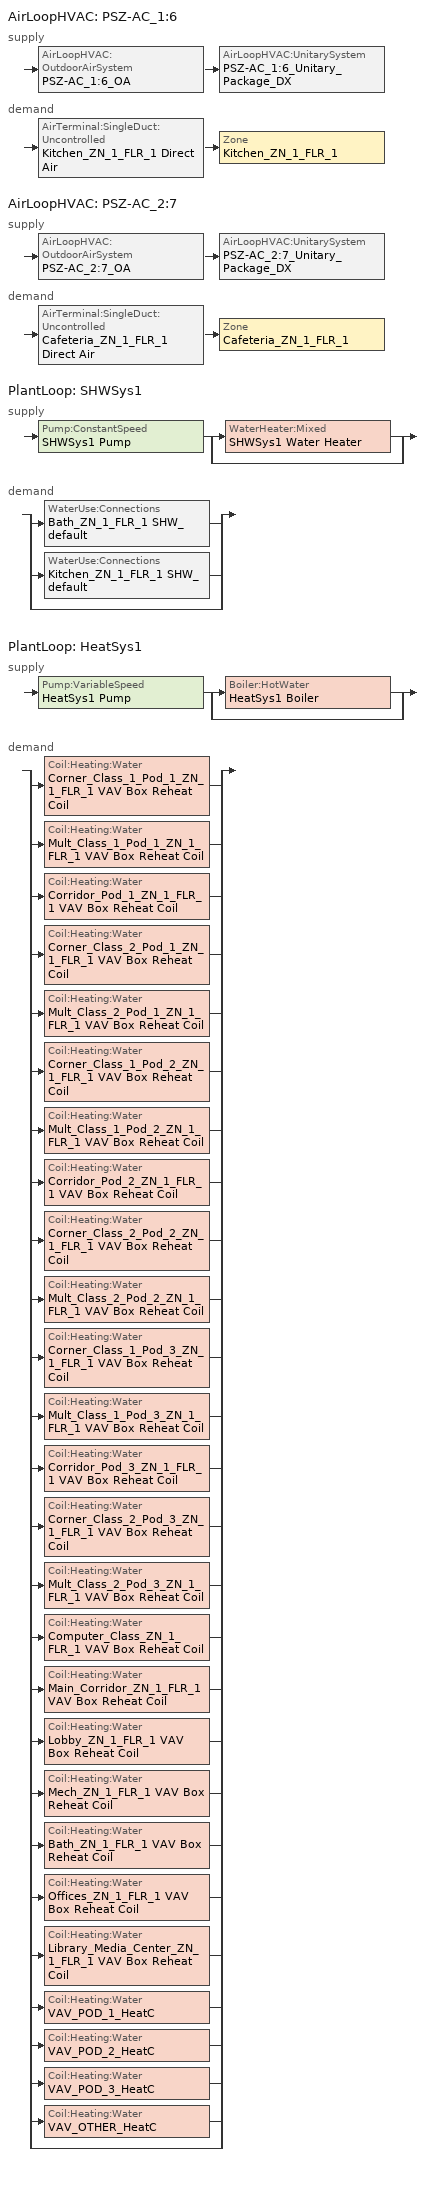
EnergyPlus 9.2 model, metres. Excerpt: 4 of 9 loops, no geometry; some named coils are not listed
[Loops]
AirLoopHVAC 'PSZ-AC_1:6'
 supply: AirLoopHVAC:OutdoorAirSystem 'PSZ-AC_1:6_OA' > AirLoopHVAC:UnitarySystem 'PSZ-AC_1:6_Unitary_Package_DX'
 demand: AirTerminal:SingleDuct:Uncontrolled 'Kitchen_ZN_1_FLR_1 Direct Air' > Zone 'Kitchen_ZN_1_FLR_1'
AirLoopHVAC 'PSZ-AC_2:7'
 supply: AirLoopHVAC:OutdoorAirSystem 'PSZ-AC_2:7_OA' > AirLoopHVAC:UnitarySystem 'PSZ-AC_2:7_Unitary_Package_DX'
 demand: AirTerminal:SingleDuct:Uncontrolled 'Cafeteria_ZN_1_FLR_1 Direct Air' > Zone 'Cafeteria_ZN_1_FLR_1'
PlantLoop 'SHWSys1'
 supply: Pump:ConstantSpeed 'SHWSys1 Pump' > split
  | WaterHeater:Mixed 'SHWSys1 Water Heater'
  | bypass
 demand: split
  | WaterUse:Connections 'Bath_ZN_1_FLR_1 SHW_default'
  | WaterUse:Connections 'Kitchen_ZN_1_FLR_1 SHW_default'
  | bypass
PlantLoop 'HeatSys1'
 supply: Pump:VariableSpeed 'HeatSys1 Pump' > split
  | Boiler:HotWater 'HeatSys1 Boiler'
  | bypass
 demand: split
  | Coil:Heating:Water 'Corner_Class_1_Pod_1_ZN_1_FLR_1 VAV Box Reheat Coil'
  | Coil:Heating:Water 'Mult_Class_1_Pod_1_ZN_1_FLR_1 VAV Box Reheat Coil'
  | Coil:Heating:Water 'Corridor_Pod_1_ZN_1_FLR_1 VAV Box Reheat Coil'
  | Coil:Heating:Water 'Corner_Class_2_Pod_1_ZN_1_FLR_1 VAV Box Reheat Coil'
  | Coil:Heating:Water 'Mult_Class_2_Pod_1_ZN_1_FLR_1 VAV Box Reheat Coil'
  | Coil:Heating:Water 'Corner_Class_1_Pod_2_ZN_1_FLR_1 VAV Box Reheat Coil'
  | Coil:Heating:Water 'Mult_Class_1_Pod_2_ZN_1_FLR_1 VAV Box Reheat Coil'
  | Coil:Heating:Water 'Corridor_Pod_2_ZN_1_FLR_1 VAV Box Reheat Coil'
  | Coil:Heating:Water 'Corner_Class_2_Pod_2_ZN_1_FLR_1 VAV Box Reheat Coil'
  | Coil:Heating:Water 'Mult_Class_2_Pod_2_ZN_1_FLR_1 VAV Box Reheat Coil'
  | Coil:Heating:Water 'Corner_Class_1_Pod_3_ZN_1_FLR_1 VAV Box Reheat Coil'
  | Coil:Heating:Water 'Mult_Class_1_Pod_3_ZN_1_FLR_1 VAV Box Reheat Coil'
  | Coil:Heating:Water 'Corridor_Pod_3_ZN_1_FLR_1 VAV Box Reheat Coil'
  | Coil:Heating:Water 'Corner_Class_2_Pod_3_ZN_1_FLR_1 VAV Box Reheat Coil'
  | Coil:Heating:Water 'Mult_Class_2_Pod_3_ZN_1_FLR_1 VAV Box Reheat Coil'
  | Coil:Heating:Water 'Computer_Class_ZN_1_FLR_1 VAV Box Reheat Coil'
  | Coil:Heating:Water 'Main_Corridor_ZN_1_FLR_1 VAV Box Reheat Coil'
  | Coil:Heating:Water 'Lobby_ZN_1_FLR_1 VAV Box Reheat Coil'
  | Coil:Heating:Water 'Mech_ZN_1_FLR_1 VAV Box Reheat Coil'
  | Coil:Heating:Water 'Bath_ZN_1_FLR_1 VAV Box Reheat Coil'
  | Coil:Heating:Water 'Offices_ZN_1_FLR_1 VAV Box Reheat Coil'
  | Coil:Heating:Water 'Library_Media_Center_ZN_1_FLR_1 VAV Box Reheat Coil'
  | Coil:Heating:Water 'VAV_POD_1_HeatC'
  | Coil:Heating:Water 'VAV_POD_2_HeatC'
  | Coil:Heating:Water 'VAV_POD_3_HeatC'
  | Coil:Heating:Water 'VAV_OTHER_HeatC'
  | bypass
[EnergyManagementSystem:Sensor]
BoilerPLR: Output:Variable or Output:Meter Index Key=HeatSys1 Boiler; Output:Variable or Output:Meter=Boiler Part Load Ratio
[EnergyManagementSystem:Program]
SetBoilerPar: SET CapRated =  362930.35; SET EtRated =  0.8; SET CapRated = (CapRated *3.412)/1000; SET SkinLossRate = 0.02; SET BoilerType = 2; IF BoilerType  == 1; IF CapRated >10000; SET PLRx = 0.2; ELSEIF CapRated >5000; SET PLRx = 0.25; ELSEIF CapRated >1000; SET PLRx = 0.33; ELSE; SET BoilerType = 2; SET PLRx = 0.2; ENDIF; ELSE; SET PLRx = 0.2; ENDIF; IF BoilerType == 1; SET CurveX = 0.975 + 0.305 * PLRx - 0.527 * (PLRx^2) + 0.249 * (PLRx^3); ELSE; SET CurveX = 0.907 + 0.320 * PLRx - 0.420 * (PLRx^2) + 0.193 * (PLRx^3); ENDIF; SET LoadX = CapRated * PLRx; SET Etx = CurveX * EtRated; SET InputEx = LoadX/Etx; SET SkinEx = CapRated * SkinLossRate; SET Ecx = (LoadX + SkinEx)/InputEx
SetBoilerCurve: IF BoilerPLR >= PLRx; IF BoilerType == 1; SET BoilerCurve = 0.975 + 0.305*BoilerPLR - 0.527*(BoilerPLR^2) + 0.249*(BoilerPLR^3); ELSE; SET BoilerCurve = 0.907 + 0.320*BoilerPLR - 0.420*(BoilerPLR^2) + 0.193*(BoilerPLR^3); ENDIF; ELSE; IF BoilerPLR == 0; SET BoilerCurve = NULL; ELSE; IF BoilerPLR <0.05; SET BoilerCurve = (0.05/(0.05 + SkinLossRate)) * (Ecx/EtRated); ELSE; SET BoilerCurve = (BoilerPLR/(BoilerPLR + SkinLossRate)) * (Ecx/EtRated); ENDIF; ENDIF; ENDIF
[EnergyManagementSystem:ProgramCallingManager]
DL_Prog_Manager: BeginTimestepBeforePredictor; Daylighting_CTRL_GYM_Prog
Transformer_Load_Prog_Manager: AfterPredictorAfterHVACManagers; Transformer_Load_Prog
BoilerParManager: BeginNewEnvironment; SetBoilerPar
BoilerCurveManager: InsideHVACSystemIterationLoop; SetBoilerCurve
[Sizing:Zone] Zone Cooling Design Supply Air Temperature Input Method=SupplyAirTemperature; Zone Cooling Design Supply Air Temperature {C}=12.8; Zone Heating Design Supply Air Temperature Input Method=SupplyAirTemperature; Zone Heating Design Supply Air Temperature {C}=40; Zone Cooling Design Supply Air Humidity Ratio {kgWater/kgDryAir}=0.0085; Zone Heating Design Supply Air Humidity Ratio {kgWater/kgDryAir}=0.008; Cooling Design Air Flow Rate {m3/s}=0; Cooling Minimum Air Flow Fraction=0; Heating Design Air Flow Method=DesignDay; Heating Design Air Flow Rate {m3/s}=0
Name | Design Specification Outdoor Air Object | Cooling Design Air Flow Method | Cooling Minimum Air Flow {m3/s}
Kitchen_ZN_1_FLR_1 | SZ DSOA Kitchen_ZN_1_FLR_1 | DesignDayWithLimit | 2.35974
Cafeteria_ZN_1_FLR_1 | SZ DSOA Cafeteria_ZN_1_FLR_1 | DesignDay | 0
[DesignSpecification:OutdoorAir]
Name | Outdoor Air Method | Outdoor Air Flow per Zone Floor Area {m3/s-m2} | Outdoor Air Flow per Zone {m3/s}
SZ DSOA Kitchen_ZN_1_FLR_1 | Maximum | 0.00117818 | 2.35974
SZ DSOA Cafeteria_ZN_1_FLR_1 | Flow/Area | 0.0047241
[Fan:ZoneExhaust] Availability Schedule=Kitchen_Exhaust_SCH
Name | Fan Total Efficiency | Pressure Rise {Pa} | Maximum Flow Rate {m3/s} | Balanced Exhaust Fraction Schedule
Kitchen_ZN_1_FLR_1 Exhaust Fan | 0.16 | 125 | 2.35974 | Kitchen Exhaust Fan Balanced Exhaust Fraction Schedule
Cafeteria_ZN_1_FLR_1 Dummy Exhaust Fan | 1 | 0 | 0
[Sizing:System] Type of Load to Size On=Sensible; Design Outdoor Air Flow Rate {m3/s}=AUTOSIZE; Central Heating Maximum System Air Flow Ratio=1; Preheat Design Temperature {C}=7; Preheat Design Humidity Ratio {kgWater/kgDryAir}=0.008; Precool Design Temperature {C}=12.8; Precool Design Humidity Ratio {kgWater/kgDryAir}=0.008; Central Cooling Design Supply Air Temperature {C}=12.8; Central Heating Design Supply Air Temperature {C}=40; Type of Zone Sum to Use=Coincident; 100% Outdoor Air in Cooling=No; 100% Outdoor Air in Heating=No; Central Cooling Design Supply Air Humidity Ratio {kgWater/kgDryAir}=0.0085; Central Heating Design Supply Air Humidity Ratio {kgWater/kgDryAir}=0.008; Cooling Supply Air Flow Rate Method=DesignDay; Cooling Supply Air Flow Rate {m3/s}=0; Heating Supply Air Flow Rate Method=DesignDay; Heating Supply Air Flow Rate {m3/s}=0; System Outdoor Air Method=ZoneSum; Zone Maximum Outdoor Air Fraction=1; Cooling Design Capacity Method=CoolingDesignCapacity; Cooling Design Capacity {W}=autosize; Heating Design Capacity Method=HeatingDesignCapacity; Heating Design Capacity {W}=autosize; Central Cooling Capacity Control Method=OnOff
PSZ-AC_1:6; PSZ-AC_2:7
[Sizing:Plant] Loop Type=Heating
Name | Design Loop Exit Temperature {C} | Loop Design Temperature Difference {deltaC}
SHWSys1 | 60 | 5
HeatSys1 | 82 | 11
[ZoneControl:Thermostat] Control Type Schedule=Dual Zone Control Type Sched
Name | Zone or ZoneList | Control 1
Kitchen_ZN_1_FLR_1 Thermostat | Kitchen_ZN_1_FLR_1 | Kitchen_ZN_1_FLR_1 DualSPSched
Cafeteria_ZN_1_FLR_1 Thermostat | Cafeteria_ZN_1_FLR_1 | Cafeteria_ZN_1_FLR_1 DualSPSched
[ThermostatSetpoint:DualSetpoint] Heating Setpoint Temperature Schedule=HTGSETP_SCH_YES_OPTIMUM; Cooling Setpoint Temperature Schedule=CLGSETP_SCH_YES_OPTIMUM
Kitchen_ZN_1_FLR_1 DualSPSched; Cafeteria_ZN_1_FLR_1 DualSPSched
[AirTerminal:SingleDuct:Uncontrolled] Availability Schedule=ALWAYS_ON; Maximum Air Flow Rate {m3/s}=AUTOSIZE
Kitchen_ZN_1_FLR_1 Direct Air; Cafeteria_ZN_1_FLR_1 Direct Air
[Zone equipment]
Kitchen_ZN_1_FLR_1: Kitchen_ZN_1_FLR_1 Exhaust Fan, Kitchen_ZN_1_FLR_1 Direct Air
Cafeteria_ZN_1_FLR_1: Cafeteria_ZN_1_FLR_1 Dummy Exhaust Fan, Cafeteria_ZN_1_FLR_1 Direct Air
[Fan:SystemModel] Availability Schedule=HVACOperationSchd; Design Maximum Air Flow Rate {m3/s}=AUTOSIZE; Speed Control Method=Discrete; Electric Power Minimum Flow Rate Fraction=1; Design Pressure Rise {Pa}=622.5; Motor Efficiency=0.895; Motor In Air Stream Fraction=1; Design Electric Power Consumption {W}=AUTOSIZE; Design Power Sizing Method=TotalEfficiencyAndPressure; Fan Total Efficiency=0.58175; Night Ventilation Mode Pressure Rise {Pa}=622.5; Number of Speeds=1; Speed 1 Flow Fraction=1; Speed 1 Electric Power Fraction=1
PSZ-AC_1:6_addAQ_Unitary_Package_fan; PSZ-AC_2:7_addAQ_Unitary_Package_fan
[Coil:Cooling:DX:MultiSpeed] Availability Schedule=ALWAYS_ON; Condenser Type=AirCooled; Apply Part Load Fraction to Speeds Greater than 1=No; Apply Latent Degradation to Speeds Greater than 1=No; Maximum Outdoor Dry-Bulb Temperature for Crankcase Heater Operation {C}=10; Basin Heater Setpoint Temperature {C}=2; Fuel Type=Electricity; Number of Speeds=2; Speed 1 Gross Rated Sensible Heat Ratio=0.67608; Speed 1 Rated Evaporator Fan Power Per Volume Flow Rate {W/(m3/s)}=0; Speed 1 Total Cooling Capacity Function of Temperature Curve=PSZ-AC_Unitary_PackagecoolCapFT; Speed 1 Total Cooling Capacity Function of Flow Fraction Curve=PSZ-AC_Unitary_PackagecoolFFF; Speed 1 Energy Input Ratio Function of Temperature Curve=PSZ-AC_Unitary_PackagecoolEIRFT; Speed 1 Energy Input Ratio Function of Flow Fraction Curve=PSZ-AC_Unitary_PackagecoolEIRFFF; Speed 1 Part Load Fraction Correlation Curve=PSZ-AC_Unitary_PackagecoolPLR; Speed 1 Rated Waste Heat Fraction of Power Input=0.2; Speed 1 Evaporative Condenser Effectiveness=0.9; Speed 2 Gross Rated Sensible Heat Ratio=0.67608; Speed 2 Rated Evaporator Fan Power Per Volume Flow Rate {W/(m3/s)}=0; Speed 2 Total Cooling Capacity Function of Temperature Curve=PSZ-AC_Unitary_PackagecoolCapFT; Speed 2 Total Cooling Capacity Function of Flow Fraction Curve=PSZ-AC_Unitary_PackagecoolFFF; Speed 2 Energy Input Ratio Function of Temperature Curve=PSZ-AC_Unitary_PackagecoolEIRFT; Speed 2 Energy Input Ratio Function of Flow Fraction Curve=PSZ-AC_Unitary_PackagecoolEIRFFF; Speed 2 Part Load Fraction Correlation Curve=PSZ-AC_Unitary_PackagecoolPLR; Speed 2 Rated Waste Heat Fraction of Power Input=0.2; Speed 2 Evaporative Condenser Effectiveness=0.9
Name | Speed 1 Gross Rated Total Cooling Capacity {W} | Speed 1 Gross Rated Cooling COP {W/W} | Speed 1 Rated Air Flow Rate {m3/s} | Speed 2 Gross Rated Total Cooling Capacity {W} | Speed 2 Gross Rated Cooling COP {W/W} | Speed 2 Rated Air Flow Rate {m3/s}
PSZ-AC_1:6_Unitary_Package_CoolCoil | 58597.89 | 3.73224 | 2.35974 | 58597.89 | 3.73224 | 2.35974
PSZ-AC_2:7_Unitary_Package_CoolCoil | 36952.89 | 3.79883 | 1.48809 | 36952.89 | 3.79883 | 1.48809
[Coil:Heating:Water] Availability Schedule=ALWAYS_ON; U-Factor Times Area Value {W/K}=AUTOSIZE; Maximum Water Flow Rate {m3/s}=AUTOSIZE; Performance Input Method=UFactorTimesAreaAndDesignWaterFlowRate; Rated Capacity {W}=AUTOSIZE; Rated Inlet Water Temperature {C}=82.2; Rated Inlet Air Temperature {C}=12.8; Rated Outlet Water Temperature {C}=71.1; Rated Outlet Air Temperature {C}=40
Corner_Class_1_Pod_1_ZN_1_FLR_1 VAV Box Reheat Coil; Mult_Class_1_Pod_1_ZN_1_FLR_1 VAV Box Reheat Coil; Corridor_Pod_1_ZN_1_FLR_1 VAV Box Reheat Coil; Corner_Class_2_Pod_1_ZN_1_FLR_1 VAV Box Reheat Coil; Mult_Class_2_Pod_1_ZN_1_FLR_1 VAV Box Reheat Coil; Corner_Class_1_Pod_2_ZN_1_FLR_1 VAV Box Reheat Coil; Mult_Class_1_Pod_2_ZN_1_FLR_1 VAV Box Reheat Coil; Corridor_Pod_2_ZN_1_FLR_1 VAV Box Reheat Coil; Corner_Class_2_Pod_2_ZN_1_FLR_1 VAV Box Reheat Coil; Mult_Class_2_Pod_2_ZN_1_FLR_1 VAV Box Reheat Coil; Corner_Class_1_Pod_3_ZN_1_FLR_1 VAV Box Reheat Coil; Mult_Class_1_Pod_3_ZN_1_FLR_1 VAV Box Reheat Coil; Corridor_Pod_3_ZN_1_FLR_1 VAV Box Reheat Coil; Corner_Class_2_Pod_3_ZN_1_FLR_1 VAV Box Reheat Coil; Mult_Class_2_Pod_3_ZN_1_FLR_1 VAV Box Reheat Coil; Computer_Class_ZN_1_FLR_1 VAV Box Reheat Coil; Main_Corridor_ZN_1_FLR_1 VAV Box Reheat Coil; Lobby_ZN_1_FLR_1 VAV Box Reheat Coil; Mech_ZN_1_FLR_1 VAV Box Reheat Coil; Bath_ZN_1_FLR_1 VAV Box Reheat Coil; Offices_ZN_1_FLR_1 VAV Box Reheat Coil; Library_Media_Center_ZN_1_FLR_1 VAV Box Reheat Coil
[Coil:Heating:Fuel] Availability Schedule=ALWAYS_ON; Fuel Type=NaturalGas; Burner Efficiency=0.8; Nominal Capacity {W}=AUTOSIZE
PSZ-AC_1:6_Unitary_Package_HeatCoil; PSZ-AC_2:7_Unitary_Package_HeatCoil
[AirLoopHVAC:UnitarySystem] Control Type=Load; Dehumidification Control Type=None; Availability Schedule=ALWAYS_ON; Fan Placement=BlowThrough; Supply Air Fan Operating Mode Schedule=HVACOperationSchd; DX Heating Coil Sizing Ratio=1; Use DOAS DX Cooling Coil=No; Minimum Supply Air Temperature {C}=2; Latent Load Control=SensibleOnlyLoadControl; Cooling Supply Air Flow Rate Method=SupplyAirFlowRate; Cooling Supply Air Flow Rate {m3/s}=AUTOSIZE; Heating Supply Air Flow Rate Method=SupplyAirFlowRate; Heating Supply Air Flow Rate {m3/s}=AUTOSIZE; No Load Supply Air Flow Rate Method=SupplyAirFlowRate; No Load Supply Air Flow Rate {m3/s}=AUTOSIZE; Maximum Supply Air Temperature {C}=AUTOSIZE
Name | Controlling Zone or Thermostat Location | Supply Fan | Heating Coil | Cooling Coil | Design Specification Multispeed Object
PSZ-AC_1:6_Unitary_Package_DX | Kitchen_ZN_1_FLR_1 | PSZ-AC_1:6_addAQ_Unitary_Package_fan | PSZ-AC_1:6_Unitary_Package_HeatCoil | PSZ-AC_1:6_Unitary_Package_CoolCoil | PSZ-AC_1:6_Unitary_Package_DX_Perf
PSZ-AC_2:7_Unitary_Package_DX | Cafeteria_ZN_1_FLR_1 | PSZ-AC_2:7_addAQ_Unitary_Package_fan | PSZ-AC_2:7_Unitary_Package_HeatCoil | PSZ-AC_2:7_Unitary_Package_CoolCoil | PSZ-AC_2:7_Unitary_Package_DX_Perf
[UnitarySystemPerformance:Multispeed] Number of Speeds for Heating=2; Number of Speeds for Cooling=2; Single Mode Operation=No; No Load Supply Air Flow Rate Ratio=1; Heating Speed 1 Supply Air Flow Ratio=1; Cooling Speed 1 Supply Air Flow Ratio=1; Heating Speed 2 Supply Air Flow Ratio=1; Cooling Speed 2 Supply Air Flow Ratio=1
PSZ-AC_1:6_Unitary_Package_DX_Perf; PSZ-AC_2:7_Unitary_Package_DX_Perf
[Controller:OutdoorAir] Minimum Outdoor Air Flow Rate {m3/s}=AUTOSIZE; Maximum Outdoor Air Flow Rate {m3/s}=AUTOSIZE; Economizer Control Type=DifferentialEnthalpy; Economizer Control Action Type=ModulateFlow; Lockout Type=LockoutWithHeating; Minimum Limit Type=FixedMinimum
Name | Minimum Outdoor Air Schedule
PSZ-AC_1:6_OA_Controller | Kitchen_Exhaust_SCH
PSZ-AC_2:7_OA_Controller | MinOA_MotorizedDamper_Sched
[AirLoopHVAC] Design Supply Air Flow Rate {m3/s}=AUTOSIZE
PSZ-AC_1:6; PSZ-AC_2:7
[Pump:ConstantSpeed]
SHWSys1 Pump: Design Flow Rate {m3/s}=autosize; Design Pump Head {Pa}=29891; Design Power Consumption {W}=AUTOSIZE; Motor Efficiency=0.3; Fraction of Motor Inefficiencies to Fluid Stream=0; Pump Control Type=Intermittent
[Pump:VariableSpeed]
HeatSys1 Pump: Design Maximum Flow Rate {m3/s}=AUTOSIZE; Design Pump Head {Pa}=179352; Design Power Consumption {W}=AUTOSIZE; Motor Efficiency=0.9; Fraction of Motor Inefficiencies to Fluid Stream=0; Coefficient 1 of the Part Load Performance Curve=0; Coefficient 2 of the Part Load Performance Curve=3.2485; Coefficient 3 of the Part Load Performance Curve=-4.7443; Coefficient 4 of the Part Load Performance Curve=2.5295; Pump Control Type=Intermittent
[Boiler:HotWater]
HeatSys1 Boiler: Fuel Type=NATURALGAS; Nominal Capacity {W}=362930; Nominal Thermal Efficiency=0.8; Efficiency Curve Temperature Evaluation Variable=LeavingBoiler; Normalized Boiler Efficiency Curve=HeatSys1 Boiler Efficiency Curve; Design Water Flow Rate {m3/s}=AUTOSIZE; Minimum Part Load Ratio=0; Maximum Part Load Ratio=1.2; Optimum Part Load Ratio=1; Water Outlet Upper Temperature Limit {C}=95; Boiler Flow Mode=LeavingSetpointModulated; Parasitic Electric Load {W}=0; Sizing Factor=1
[SetpointManager:Scheduled] Control Variable=Temperature
Name | Schedule | Setpoint Node or NodeList
HeatSys1 Boiler Setpoint Manager | HW-Loop-Temp-Schedule | HeatSys1 Supply Equipment Outlet Node
SHWSys1 Loop Setpoint Manager | SHWSys1-Loop-Temp-Schedule | SHWSys1 Supply Outlet Node
HeatSys1 Loop Setpoint Manager | HW-Loop-Temp-Schedule | HeatSys1 Supply Outlet Node
[WaterHeater:Mixed] Deadband Temperature Difference {deltaC}=2; Maximum Temperature Limit {C}=82.2222; Heater Control Type=Cycle
Name | Tank Volume {m3} | Setpoint Temperature Schedule | Heater Maximum Capacity {W} | Heater Fuel Type | Heater Thermal Efficiency | Off Cycle Parasitic Fuel Consumption Rate {W} | Off Cycle Parasitic Fuel Type | Off Cycle Parasitic Heat Fraction to Tank | On Cycle Parasitic Fuel Consumption Rate {W} | On Cycle Parasitic Fuel Type | Ambient Temperature Indicator | Ambient Temperature Zone | Off Cycle Loss Coefficient to Ambient Temperature {W/K} | On Cycle Loss Coefficient to Ambient Temperature {W/K} | Use Side Effectiveness | Source Side Effectiveness | Use Side Design Flow Rate {m3/s} | Source Side Design Flow Rate {m3/s} | Indirect Water Heating Recovery Time {hr} | Heater Minimum Capacity {W} | Peak Use Flow Rate {m3/s} | Use Flow Rate Fraction Schedule | Cold Water Supply Temperature Schedule
SHWSys1 Water Heater | 0.75708 | SHWSys1 Water Heater Setpoint Temperature Schedule Name | 58614.21 | NATURALGAS | 0.805127 | 1006.49 | NATURALGAS | 0.8 | 1006.49 | NATURALGAS | zone | MECH_ZN_1_FLR_1 | 9.64329 | 9.64329 | 1 | 1 | AUTOSIZE | AUTOSIZE | 1.5
SHW Booster Water Heater | 0.0227125 | Booster Water Setpoint Temp Schedule | 6000 | Electricity | 1 |  | Electricity | 0 |  |  | Zone | KITCHEN_ZN_1_FLR_1 | 1.05316 | 1.05316 |  |  |  |  |  | 0 | 6.30902e-05 | BLDG_SWH_SCH | Booster Water Inlet Temp Schedule
[PlantLoop] Fluid Type=Water; Minimum Loop Temperature {C}=10; Maximum Loop Flow Rate {m3/s}=AUTOSIZE; Minimum Loop Flow Rate {m3/s}=0; Plant Loop Volume {m3}=AUTOSIZE; Load Distribution Scheme=Optimal
Name | Plant Equipment Operation Scheme | Maximum Loop Temperature {C}
SHWSys1 | SHWSys1 Loop Operation Scheme List | 60
HeatSys1 | HeatSys1 Loop Operation Scheme List | 100
[PlantEquipmentList]
SHWSys1 Equipment List: SHWSys1 Water Heater
HeatSys1 Equipment List: HeatSys1 Boiler
[PlantEquipmentOperation:HeatingLoad] Load Range 1 Lower Limit {W}=0; Load Range 1 Upper Limit {W}=1000000000000000
Name | Range 1 Equipment List
SHWSys1 Operation Scheme | SHWSys1 Equipment List
HeatSys1 Operation Scheme | HeatSys1 Equipment List
[PlantEquipmentOperationSchemes] Control Scheme 1 Schedule=PlantOnSched
Name | Control Scheme 1
SHWSys1 Loop Operation Scheme List | SHWSys1 Operation Scheme
HeatSys1 Loop Operation Scheme List | HeatSys1 Operation Scheme
[AvailabilityManager:NightCycle] Applicability Schedule=Always_On; Fan Schedule=HVACOperationSchd; Control Type=CycleOnAny; Thermostat Tolerance {deltaC}=1; Cycling Run Time Control Type=FixedRunTime; Cycling Run Time {s}=1800
VAV_POD_1 Availability Manager; VAV_POD_2 Availability Manager; VAV_POD_3 Availability Manager; VAV_OTHER Availability Manager; PSZ-AC_2:5 Availability Manager; PSZ-AC_1:6 Availability Manager; PSZ-AC_2:7 Availability Manager
[SetpointManager:SingleZone:Heating] Control Variable=Temperature; Minimum Supply Air Temperature {C}=10; Maximum Supply Air Temperature {C}=50
Name | Control Zone | Setpoint Node or NodeList
SupAirTemp MngrKitchen_ZN_1_FLR_1 - Htg | Kitchen_ZN_1_FLR_1 | PSZ-AC_1:6_Unitary_PackageCoolCoil air inlet
SupAirTemp MngrCafeteria_ZN_1_FLR_1 - Htg | Cafeteria_ZN_1_FLR_1 | PSZ-AC_2:7_Unitary_PackageCoolCoil air inlet
[SetpointManager:SingleZone:Cooling] Control Variable=Temperature; Minimum Supply Air Temperature {C}=10; Maximum Supply Air Temperature {C}=99
Name | Control Zone | Setpoint Node or NodeList
SupAirTemp MngrKitchen_ZN_1_FLR_1 - Clg | Kitchen_ZN_1_FLR_1 | PSZ-AC_1:6 Supply Equipment Outlet Node
SupAirTemp MngrCafeteria_ZN_1_FLR_1 - Clg | Cafeteria_ZN_1_FLR_1 | PSZ-AC_2:7 Supply Equipment Outlet Node
[SetpointManager:MixedAir] Control Variable=Temperature
Name | Setpoint Node or NodeList
PSZ-AC_1:6_OAMixed Air Temp Manager | PSZ-AC_1:6_OA-PSZ-AC_1:6_Unitary_PackageNode
PSZ-AC_2:7_OAMixed Air Temp Manager | PSZ-AC_2:7_OA-PSZ-AC_2:7_Unitary_PackageNode
[SetpointManager:OutdoorAirPretreat]
PSZ-AC_2:7 Heat Exchanger Supply Air Temp Manager: Control Variable=Temperature; Minimum Setpoint Temperature {C}=-99; Maximum Setpoint Temperature {C}=99; Minimum Setpoint Humidity Ratio {kgWater/kgDryAir}=0.00001; Maximum Setpoint Humidity Ratio {kgWater/kgDryAir}=1; Setpoint Node or NodeList=PSZ-AC_2:7 Heat Recovery Outlet Node
[HeatExchanger:AirToAir:SensibleAndLatent]
PSZ-AC_2:7 OA Heat Recovery: Availability Schedule=Always_On; Nominal Supply Air Flow Rate {m3/s}=AUTOSIZE; Sensible Effectiveness at 100% Heating Air Flow=0.7; Latent Effectiveness at 100% Heating Air Flow=0.6; Sensible Effectiveness at 75% Heating Air Flow=0.7; Latent Effectiveness at 75% Heating Air Flow=0.6; Sensible Effectiveness at 100% Cooling Air Flow=0.75; Latent Effectiveness at 100% Cooling Air Flow=0.6; Sensible Effectiveness at 75% Cooling Air Flow=0.75; Latent Effectiveness at 75% Cooling Air Flow=0.6; Nominal Electric Power {W}=1117.7; Supply Air Outlet Temperature Control=Yes; Heat Exchanger Type=Rotary; Frost Control Type=ExhaustOnly; Threshold Temperature {C}=-23.3; Initial Defrost Time Fraction=0.167; Rate of Defrost Time Fraction Increase {1/K}=1.44
[Refrigeration:Case] Availability Schedule=ALWAYS_ON; Zone=Kitchen_ZN_1_FLR_1; Rated Ambient Temperature {C}=23.88; Rated Ambient Relative Humidity {percent}=55; Rated Total Cooling Capacity per Unit Length {W/m}=734; Case Length {m}=3.66; Latent Case Credit Curve Type=CaseTemperatureMethod; Standard Case Lighting Power per Unit Length {W/m}=33; Case Lighting Schedule=BLDG_LIGHT_SCH; Fraction of Lighting Energy to Case=1; Case Anti-Sweat Heater Power per Unit Length {W/m}=0; Minimum Anti-Sweat Heater Power per Unit Length {W/m}=0; Anti-Sweat Heater Control Type=None; Humidity at Zero Anti-Sweat Heater Energy {percent}=0; Case Height {m}=0; Defrost Energy Correction Curve Type=None
Name | Rated Latent Heat Ratio | Rated Runtime Fraction | Case Operating Temperature {C} | Latent Case Credit Curve | Standard Case Fan Power per Unit Length {W/m} | Operating Case Fan Power per Unit Length {W/m} | Fraction of Anti-Sweat Heater Energy to Case | Case Defrost Power per Unit Length {W/m} | Case Defrost Type | Case Defrost Schedule | Case Defrost Drip-Down Schedule | Under Case HVAC Return Air Fraction | Refrigerated Case Restocking Schedule | Case Credit Fraction Schedule
Kitchen_ZN_1_FLR_1_Case:1_WALKINFREEZER | 0.1 | 0.4 | -23 | Kitchen_ZN_1_FLR_1_Case:1_WALKINFREEZERSingleShelfHorizontal_LatentEnergyMult | 68.3 | 68.3 | 0 | 547 | ELECTRIC | Kitchen_ZN_1_FLR_1_Case:1_WALKINFREEZER_CaseDefrost2aDaySched | Kitchen_ZN_1_FLR_1_Case:1_WALKINFREEZER_CaseDripDown2aDaySched | 0 | Kitchen_ZN_1_FLR_1_Case:1_WALKINFREEZER_WalkInStockingSched | Kitchen_ZN_1_FLR_1_Case:1_WALKINFREEZER_CaseCreditReduxSched
Kitchen_ZN_1_FLR_1_Case:2_SELFCONTAINEDDISPLAYCASE | 0.08 | 0.85 | 2 | Kitchen_ZN_1_FLR_1_Case:2_SELFCONTAINEDDISPLAYCASEMultiShelfVertical_LatentEnergyMult | 55 | 55 | 0.2 | 0 | NONE |  |  | 0.05 | Kitchen_ZN_1_FLR_1_Case:2_SELFCONTAINEDDISPLAYCASE_CaseStockingSched
[Refrigeration:CompressorRack] Heat Rejection Location=ZONE; Design Condenser Fan Power {W}=350; Condenser Type=AIRCOOLED
Name | Design Compressor Rack COP {W/W} | Compressor Rack COP Function of Temperature Curve | Condenser Fan Power Function of Temperature Curve | Refrigeration Case Name or WalkIn Name or CaseAndWalkInList
RACK1 | 1.5 | RACK1_RackCOPfTCurve | RACK1_RackCondFanCurve2 | RACK1CaseList
RACK2 | 3 | RACK2_RackCOPfTCurve |  | RACK2CaseList
[Refrigeration:CaseAndWalkInList]
Name | Case or WalkIn 1
RACK1CaseList | Kitchen_ZN_1_FLR_1_Case:1_WALKINFREEZER
RACK2CaseList | Kitchen_ZN_1_FLR_1_Case:2_SELFCONTAINEDDISPLAYCASE
[WaterUse:Equipment] Flow Rate Fraction Schedule=BLDG_SWH_SCH
Name | Peak Flow Rate {m3/s} | Target Temperature Schedule | Hot Water Supply Temperature Schedule | Zone | Sensible Fraction Schedule | Latent Fraction Schedule
Bath_ZN_1_FLR_1 SHW_default | 2.63889e-07 | Bath_ZN_1_FLR_1 SHW_default Temp Sched | Bath_ZN_1_FLR_1 SHW_default Hot Supply Temp Sched | Bath_ZN_1_FLR_1 | Bath_ZN_1_FLR_1 SHW_default Sensible fract sched | Bath_ZN_1_FLR_1 SHW_default Latent fract sched
Kitchen_ZN_1_FLR_1 SHW_default | 0.00010515 | Kitchen_ZN_1_FLR_1 SHW_default Temp Sched | Kitchen_ZN_1_FLR_1 SHW_default Hot Supply Temp Sched | Kitchen_ZN_1_FLR_1 | Kitchen_ZN_1_FLR_1 SHW_default Sensible fract sched | Kitchen_ZN_1_FLR_1 SHW_default Latent fract sched
[WaterUse:Connections]
Name | Water Use Equipment 1
Bath_ZN_1_FLR_1 SHW_default | Bath_ZN_1_FLR_1 SHW_default
Kitchen_ZN_1_FLR_1 SHW_default | Kitchen_ZN_1_FLR_1 SHW_default
[EnergyManagementSystem:GlobalVariable]
Wired_LTG
BoilerType; CapRated; EtRated; PLRx; Ecx; SkinLossRate
[EnergyManagementSystem:OutputVariable]
Wired_LTG: EMS Variable=Wired_LTG; Type of Data in Variable=Summed; Update Frequency=ZoneTimeStep
[ElectricLoadCenter:Transformer]
Transformer 1: Availability Schedule=Always_On; Transformer Usage=PowerInFromGrid; Rated Capacity {VA}=112500; Phase=3; Conductor Material=Aluminum; Full Load Temperature Rise {C}=150; Fraction of Eddy Current Losses=0.1; Performance Input Method=NominalEfficiency; Nameplate Efficiency=0.982; Per Unit Load for Nameplate Efficiency=0.35; Reference Temperature for Nameplate Efficiency {C}=75; Consider Transformer Loss for Utility Cost=Yes; Meter 1=Wired_LTG_Electricity; Meter 2=InteriorEquipment:Electricity
[Schedule:Compact]
BLDG_LIGHT_SCH: Through: 6/30, For: Weekdays, Until: 7:00, 0.1773, Until: 21:00, 0.9, Until: 24:00, 0.1773, For: SummerDesignDay, Until: 24:00, 1, For: WinterDesignDay, Until: 24:00, 0, For: WeekEnds Holidays AllOtherDays, Until: 24:00, 0.1773, Through: 9/1, For: Weekdays, Until: 8:00, 0.1773, Until: 20:00, 0.5, Until: 24:00, 0.1773, For: SummerDesignDay, Until: 24:00, 1, For: WinterDesignDay, Until: 24:00, 0, For: WeekEnds Holidays AllOtherDays, Until: 24:00, 0.1773, Through: 12/31, For: Weekdays, Until: 7:00, 0.1773, Until: 21:00, 0.9, Until: 24:00, 0.1773, For: SummerDesignDay, Until: 24:00, 1, For: WinterDesignDay, Until: 24:00, 0, For: WeekEnds Holidays AllOtherDays, Until: 24:00, 0.1773
Booster Water Inlet Temp Schedule: THROUGH: 12/31, FOR: AllDays, UNTIL: 24:00, 60
Booster Water Setpoint Temp Schedule: THROUGH: 12/31, FOR: AllDays, UNTIL: 24:00, 82.22
BLDG_SWH_SCH: Through: 6/15, For: SummerDesignDay, Until: 07:00, 0.05, Until: 08:00, 0.1, Until: 09:00, 0.34, Until: 10:00, 0.6, Until: 11:00, 0.63, Until: 12:00, 0.72, Until: 13:00, 0.79, Until: 14:00, 0.83, Until: 15:00, 0.61, Until: 16:00, 0.65, Until: 18:00, 0.1, Until: 19:00, 0.19, Until: 20:00, 0.25, Until: 22:00, 0.22, Until: 23:00, 0.12, Until: 24:00, 0.09, For: Weekdays, Until: 07:00, 0, Until: 08:00, 0, Until: 09:00, 0.34, Until: 10:00, 0.6, Until: 11:00, 0.63, Until: 12:00, 0.72, Until: 13:00, 0.79, Until: 14:00, 0.83, Until: 15:00, 0.61, Until: 16:00, 0.65, Until: 18:00, 0.1, Until: 19:00, 0.19, Until: 20:00, 0.25, Until: 22:00, 0, Until: 23:00, 0, Until: 24:00, 0, For: WinterDesignDay, Until: 09:00, 0.03, Until: 13:00, 0.05, Until: 24:00, 0.03, For: Saturday, Until: 09:00, 0, Until: 13:00, 0, Until: 24:00, 0, For: Sunday Holidays AllOtherDays, Until: 08:00, 0, Until: 14:00, 0, Until: 24:00, 0, Through: 9/15, For: SummerDesignDay, Until: 07:00, 0.05, Until: 18:00, 0.1, Until: 19:00, 0.19, Until: 20:00, 0.25, Until: 22:00, 0.22, Until: 23:00, 0.12, Until: 24:00, 0.09, For: Weekdays, Until: 08:00, 0, Until: 18:00, 0.1, Until: 19:00, 0.19, Until: 20:00, 0.25, Until: 22:00, 0, Until: 23:00, 0, Until: 24:00, 0, For: WinterDesignDay, Until: 09:00, 0.03, Until: 13:00, 0.05, Until: 24:00, 0.03, For: Saturday, Until: 09:00, 0, Until: 13:00, 0, Until: 24:00, 0, For: Sunday Holidays AllOtherDays, Until: 08:00, 0, Until: 14:00, 0, Until: 24:00, 0, Through: 12/31, For: SummerDesignDay, Until: 07:00, 0.05, Until: 08:00, 0.1, Until: 09:00, 0.34, Until: 10:00, 0.6, Until: 11:00, 0.63, Until: 12:00, 0.72, Until: 13:00, 0.79, Until: 14:00, 0.83, Until: 15:00, 0.61, Until: 16:00, 0.65, Until: 18:00, 0.1, Until: 19:00, 0.19, Until: 20:00, 0.25, Until: 22:00, 0.22, Until: 23:00, 0.12, Until: 24:00, 0.09, For: Weekdays, Until: 07:00, 0, Until: 08:00, 0, Until: 09:00, 0.34, Until: 10:00, 0.6, Until: 11:00, 0.63, Until: 12:00, 0.72, Until: 13:00, 0.79, Until: 14:00, 0.83, Until: 15:00, 0.61, Until: 16:00, 0.65, Until: 18:00, 0.1, Until: 19:00, 0.19, Until: 20:00, 0.25, Until: 22:00, 0, Until: 23:00, 0, Until: 24:00, 0, For: WinterDesignDay, Until: 09:00, 0.03, Until: 13:00, 0.05, Until: 24:00, 0.03, For: Saturday, Until: 09:00, 0, Until: 13:00, 0, Until: 24:00, 0, For: Sunday Holidays AllOtherDays, Until: 08:00, 0, Until: 14:00, 0, Until: 24:00, 0
ALWAYS_ON; PlantOnSched: Through: 12/31, For: AllDays, Until: 24:00, 1
Dual Zone Control Type Sched: Through: 12/31, For: AllDays, Until: 24:00, 4
HW-Loop-Temp-Schedule: Through: 12/31, For: AllDays, Until: 24:00, 82
Kitchen_Exhaust_SCH: Through: 6/30, For: Weekdays SummerDesignDay WinterDesignDay, Until: 08:00, 0, Until: 17:00, 1, Until: 24:00, 0, For: WeekEnds  Holidays AllOtherDays, Until: 24:00, 0, Through: 9/1, For: Weekdays SummerDesignDay WinterDesignDay, Until: 08:00, 0, Until: 17:00, 1, Until: 21:00, 1, Until: 24:00, 0, For: WeekEnds Holidays AllOtherDays, Until: 24:00, 0, Through: 12/31, For: Weekdays SummerDesignDay WinterDesignDay, Until: 08:00, 0, Until: 16:00, 1, Until: 21:00, 1, Until: 24:00, 0, For: WeekEnds Holidays AllOtherDays, Until: 24:00, 0
HVACOperationSchd: Through: 12/31, For: Weekdays SummerDesignDay WinterDesignDay, Until: 07:00, 0, Until: 21:00, 1, Until: 24:00, 0, For: WeekEnds Holidays AllOtherDays, Until: 24:00, 0
HTGSETP_SCH_YES_OPTIMUM: Through: 12/31, For: SummerDesignDay, Until: 24:00, 15.6, For: WinterDesignDay, Until: 24:00, 21, For: Weekdays, Until: 06:00, 15.6, Until: 07:00, 17.8, Until: 08:00, 20, Until: 21:00, 21, Until: 24:00, 15.6, For: WeekEnds Holidays AllOtherDays, Until: 24:00, 15.6
CLGSETP_SCH_YES_OPTIMUM: Through: 12/31, For: SummerDesignDay, Until: 24:00, 24, For: WinterDesignDay, Until: 24:00, 26.7, For: Weekdays, Until: 06:00, 26.7, Until: 07:00, 25.6, Until: 08:00, 25, Until: 21:00, 24, Until: 24:00, 26.7, For: WeekEnds Holidays AllOtherDays, Until: 24:00, 26.7
MinOA_MotorizedDamper_Sched: Through: 12/31, For: Weekdays SummerDesignDay WinterDesignDay, Until: 08:00, 0, Until: 21:00, 1, Until: 24:00, 0, For: WeekEnds Holidays AllOtherDays, Until: 24:00, 0
Bath_ZN_1_FLR_1 SHW_default Latent fract sched; Kitchen_ZN_1_FLR_1 SHW_default Latent fract sched: Through: 12/31, For: AllDays, Until: 24:00, 0.05
Bath_ZN_1_FLR_1 SHW_default Sensible fract sched; Kitchen_ZN_1_FLR_1 SHW_default Sensible fract sched: Through: 12/31, For: AllDays, Until: 24:00, 0.2
Bath_ZN_1_FLR_1 SHW_default Temp Sched; Kitchen_ZN_1_FLR_1 SHW_default Temp Sched; SHWSys1-Loop-Temp-Schedule; SHWSys1 Water Heater Setpoint Temperature Schedule Name: Through: 12/31, For: AllDays, Until: 24:00, 60
Bath_ZN_1_FLR_1 SHW_default Hot Supply Temp Sched; Kitchen_ZN_1_FLR_1 SHW_default Hot Supply Temp Sched: Through: 12/31, For: AllDays, Until: 24:00, 55
Kitchen_ZN_1_FLR_1_Case:1_WALKINFREEZER_CaseDefrost2aDaySched: Through: 12/31, For:AllDays, Interpolate:Average, Until: 11:00, 0, Until: 11:20, 1, Until: 23:00, 0, Until: 23:20, 1, Until: 24:00, 0
Kitchen_ZN_1_FLR_1_Case:1_WALKINFREEZER_CaseDripDown2aDaySched: Through: 12/31, For:AllDays, Interpolate:Average, Until: 11:00, 0, Until: 11:30, 1, Until: 23:00, 0, Until: 23:30, 1, Until: 24:00, 0
Kitchen_ZN_1_FLR_1_Case:1_WALKINFREEZER_WalkInStockingSched: Through: 12/31, For: Tuesday Friday, Until: 4:00, 0, Until: 5:00, 725, Until: 6:00, 417, Until: 7:00, 290, Until: 24:00, 0, For: AllOtherDays, Until: 4:00, 0, Until: 5:00, 125, Until: 6:00, 117, Until: 7:00, 90, Until: 19:00, 0, Until: 20:00, 125, Until: 21:00, 117, Until: 22:00, 90, Until: 24:00, 0
Kitchen_ZN_1_FLR_1_Case:1_WALKINFREEZER_CaseCreditReduxSched: Through: 12/31, For:AllDays, Interpolate:No, Until: 7:00, 0.2, Until: 21:00, 0.4, Until: 24:00, 0.2
Kitchen_ZN_1_FLR_1_Case:2_SELFCONTAINEDDISPLAYCASE_CaseStockingSched: Through: 12/31, For:AllDays, Until: 6:00, 0, Until: 7:00, 50, Until: 9:00, 70, Until: 10:00, 80, Until: 11:00, 70, Until: 13:00, 50, Until: 14:00, 80, Until: 15:00, 90, Until: 16:00, 80, Until: 24:00, 0
Kitchen Exhaust Fan Balanced Exhaust Fraction Schedule: Through: 6/30, For: Weekdays SummerDesignDay WinterDesignDay, Until: 08:00, 0, Until: 17:00, 0, Until: 24:00, 0, For: WeekEnds  Holidays AllOtherDays, Until: 24:00, 0, Through: 9/1, For: Weekdays SummerDesignDay WinterDesignDay, Until: 08:00, 0, Until: 17:00, 0, Until: 21:00, 0, Until: 24:00, 0, For: WeekEnds Holidays AllOtherDays, Until: 24:00, 0, Through: 12/31, For: Weekdays SummerDesignDay WinterDesignDay, Until: 08:00, 0, Until: 16:00, 0, Until: 21:00, 0, Until: 24:00, 0, For: WeekEnds Holidays AllOtherDays, Until: 24:00, 0
[Curve:Quadratic]
Name | Coefficient1 Constant | Coefficient2 x | Coefficient3 x**2 | Minimum Value of x | Maximum Value of x
HeatSys1 Boiler Efficiency Curve | 1 | 0 | 0 | 0 | 1
RACK1_RackCOPfTCurve | 1.7603 | -0.0377 | 0.0004 | 10 | 35
RACK1_RackCondFanCurve2 | 0 | 0.0286 | 0 | 0 | 35
RACK2_RackCOPfTCurve | 1 | 0 | 0 | 0 | 50
PSZ-AC_Unitary_PackagecoolFFF | 0.8 | 0.2 | 0 | 0.5 | 1.5
PSZ-AC_Unitary_PackagecoolEIRFFF | 1.156 | -0.1816 | 0.0256 | 0.5 | 1.5
PSZ-AC_Unitary_PackagecoolPLR | 0.75 | 0.25 | 0 | 0 | 1
[Curve:Cubic] Minimum Value of x=-35; Maximum Value of x=20
Name | Coefficient1 Constant | Coefficient2 x | Coefficient3 x**2 | Coefficient4 x**3
Kitchen_ZN_1_FLR_1_Case:1_WALKINFREEZERSingleShelfHorizontal_LatentEnergyMult | 0.0236 | 0.0006 | 0 | 0
Kitchen_ZN_1_FLR_1_Case:2_SELFCONTAINEDDISPLAYCASEMultiShelfVertical_LatentEnergyMult | 0.0265263 | 0.00107803 | 6.02558e-05 | 1.23732e-06
[Curve:Biquadratic] Minimum Value of x=12.77778; Maximum Value of x=23.88889; Minimum Value of y=21.11111; Maximum Value of y=46.11111
Name | Coefficient1 Constant | Coefficient2 x | Coefficient3 x**2 | Coefficient4 y | Coefficient5 y**2 | Coefficient6 x*y
PSZ-AC_Unitary_PackagecoolCapFT | 0.766956 | 0.0107756 | -4.14703e-05 | 0.00134961 | -0.000261144 | 0.000457488
PSZ-AC_Unitary_PackagecoolEIRFT | 0.297145 | 0.0430933 | -0.000748766 | 0.00597727 | 0.000482112 | -0.000956448
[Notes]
The DOE Prototype Building Models were developed by Pacific Northwest National Laboratory (PNNL), under contract with the U.S.
Department of Energy (DOE).  These building models were derived from DOE's Commercial Reference Building Models with modifications
based on input from the ASHRAE Standard 90.1 committee, the Advanced Energy Design Guide series, and building industry experts. The
prototypes models were developed to quantify energy saving impacts from newly published editions of ASHRAE Standard 90.1, 189.1, IECC,
and other energy codes and standards.  The basic building descriptions can be found in the Scorecards posted at www.energycodes.gov
website. The recommended citation of the prototype models is
DOE and PNNL. 2020. Commercial Prototype Building Models, Richland, WA, Pacific Northwest National Laboratory. Available at https://www.energycodes.gov/development/commercial/prototype_models.
Detailed descriptions of the prototype model development and addenda modeling strategies can be found in the following  reports:
DOE, 2020. Preliminary Energy Savings Analysis: ANSI/ASHRAE/IES Standard 90.1-2019. Report prepared by Zhang, J., M. Rosenberg, J.
Lerond, Y. Xie, Nambia, C., Y. Chen, R. Hart, M. Halverson, D. Maddox, and S. Goel, Richland, WA, Pacific Northwest National Laboratory.
Zhang, J., Y. Chen, Y. Xie, M. Rosenberg, R. Hart. Energy and Energy Cost Savings Analysis of the 2018 IECC for Commercial Buildings.
2018. PNNL-28125. Richland, WA: Pacific Northwest National Laboratory.
DOE. 2017. Energy Savings Analysis: ANSI/ASHRAE/IES Standard 90.1-2016. Prepared by Athalye, R.A, M.A. Halverson, M.I. Rosenberg, B. Liu,
J. Zhang, R. Hart, V.V. Mendon, S. Goel, Y. Chen, Y. Xie, and M. Zhao, Richland, WA, Pacific Northwest National Laboratory. https://www.energycodes.gov/sites/default/files/documents/02202018_Standard_90.1-2016_Determination_TSD.pdf.
Zhang, J., Y. Xie, R.A. Athalye, J. Zhuge, M. Rosenberg, R. Hart, and B. Liu. Energy and Energy Cost Savings Analysis of the 2015 IECC
for Commercial Buildings. 2015. PNNL-24269 Rev. 1. Richland, WA: Pacific Northwest National
Laboratory. https://www.energycodes.gov/sites/default/files/documents/2015_IECC_Commercial_Analysis.pdf.
Halverson M.A., M.I. Rosenberg, W. Wang, J. Zhang, V.V. Mendon, R.A. Athalye, Y. Xie, R. Hart, S. Goel, 2014. ANSI/ASHRAE/IES Standard
90.1-2013 Determination of Energy Savings: Quantitative Analysis, PNNL-23479. Richland, WA: Pacific Northwest National Laboratory. https://www.energycodes.gov/sites/default/files/documents/901-2013_finalCommercialDeterminationQuantitativeAnalysis_TSD_0.pdf.
Goel S., R.A. Athalye, W. Wang, J. Zhang, M.I. Rosenberg, Y. Xie, and R. Hart, et al. 2014. Enhancements to ASHRAE Standard 90.1
Prototype Building Models. PNNL-23269. Richland, WA: Pacific Northwest National Laboratory. https://www.pnnl.gov/main/publications/external/technical_reports/PNNL-23269.pdf.
Zhang J., R.A. Athalye, R. Hart, M.I. Rosenberg, Y. Xie, S. Goel, and V.V. Mendon, et al. 2013. Energy and Energy Cost Savings Analysis
of the IECC for Commercial Buildings. PNNL-22760. Richland, WA: Pacific Northwest National Laboratory. http://www.pnnl.gov/main/publications/external/technical_reports/PNNL-22760.pdf.
Thornton B.A., M.I. Rosenberg, E.E. Richman, W. Wang, Y. Xie, J. Zhang, H. Cho, VV Mendon, R.A. Athalye, and B. Liu. 2011. Achieving
the 30% Goal: Energy and Cost Savings Analysis of ASHRAE Standard 90.1-2010. PNNL-20405. Richland, WA: Pacific Northwest National
Laboratory.  https://www.energycodes.gov/sites/default/files/documents/BECP_Energy_Cost_Savings_STD2010_May2011_v00.pdf.
WeatherFile:  USA_NY_New.York-John.F.Kennedy.Intl.AP.744860_TMY3.epw
BEGIN ECONOMIZER MAP
Economizer Name, DX COIL Name
VAV_POD_1_OA_Controller, VAV_POD_1_CoolC DXCoil
VAV_POD_2_OA_Controller, VAV_POD_2_CoolC DXCoil
VAV_POD_3_OA_Controller, VAV_POD_3_CoolC DXCoil
VAV_OTHER_OA_Controller, VAV_OTHER_CoolC DXCoil
PSZ-AC_2:5_OA_Controller, PSZ-AC_2:5_Unitary_Package_CoolCoil
PSZ-AC_1:6_OA_Controller, PSZ-AC_1:6_Unitary_Package_CoolCoil
PSZ-AC_2:7_OA_Controller, PSZ-AC_2:7_Unitary_Package_CoolCoil
END ECONOMIZER MAP
BEGIN EMS PROGRAM MAP
EMS PROGRAM, DX COIL Name
PSZ-AC_2:5, PSZ-AC_2:5_UNITARY_PACKAGE_COOLCOIL
PSZ-AC_1:6, PSZ-AC_1:6_UNITARY_PACKAGE_COOLCOIL
PSZ-AC_2:7, PSZ-AC_2:7_UNITARY_PACKAGE_COOLCOIL
END EMS PROGRAM MAP
GPARM parameters as input:
Case = IECC_SchoolPrimary_STD2012_NewYork
ground_tempt = National_SchoolPrimary_IECC_STD2012_Zone4A_nonres_NY-NewYork-NY.gtp
avg_oa_tempt_ip = 54.44
maxdiff_oa_tempt_ip = 45.36
ext_wall_type = SteelFramedWall
nonres_ext_wall_ufactor = 0.363408832
roof_type = LightweightRoof
nonres_roof_ufactor = 0.221452257
nonres_window =
nonres_skylight =
daylighting_control = IECC
sidelighting_control = no
roof_emissivity = 0.9
roof_solar_absorp = 0.77
LPD_classroom = 12.5630483
LPD_corridor = 4.486802963
LPD_lobby = 11.6656877
LPD_computer_room = 12.5630483
LPD_mechanical = 13.46040889
LPD_bath = 8.076245333
LPD_office = 9.870966518
LPD_gym = 12.5630483
LPD_kitchen = 10.76832711
LPD_cafeteria = 8.076245333
LPD_library = 11.6656877
exterior_lights_watts = 3381.859375
